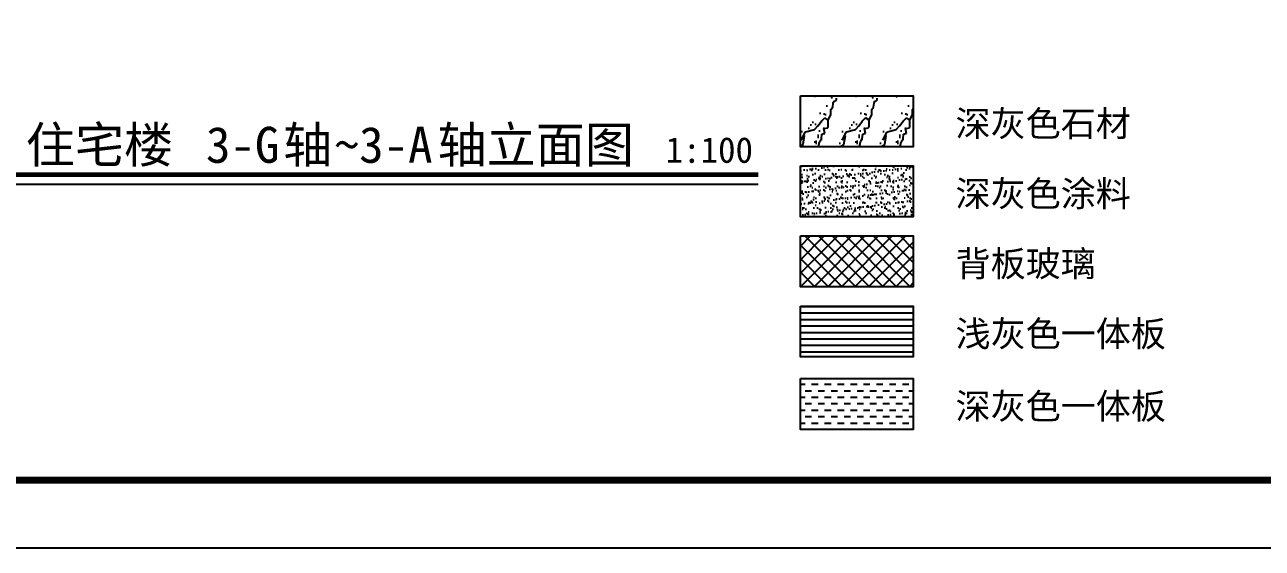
# Model space of a CAD drawing. Extents: x 646072 to 1012572, y -46617 to 16093.
# Drawn here: x 885867 to 904048, y -46567 to -38876 of the extents above; entities that cross this region are included whole.
import ezdxf

# ---------------------------------------------------------------- set-up
doc = ezdxf.new("R2010")
doc.units = 0
doc.header["$LTSCALE"] = 1000
doc.header["$MEASUREMENT"] = 0
doc.linetypes.add('DASH', pattern=[0.35, 0.25, -0.1])
doc.layers.get('Defpoints').update_dxf_attribs({"color": 4, "linetype": 'DASH'})
for name, color, linetype in [('3#楼-HZS$0$3#楼-HZS$0$A-ANNO-SYMB', 3, 'Continuous'), ('3#楼-HZS$0$3#楼-HZS$0$填充-浅灰色涂料', 115, 'Continuous'), ('3#楼-HZS$0$3#楼-HZS$0$填充-深灰色涂料', 11, 'Continuous'), ('3#楼-HZS$0$3#楼-HZS$0$填充-真石漆', 145, 'Continuous'), ('3#楼-HZS$0$3#楼-HZS$0$填充-背板玻璃', 151, 'Continuous'), ('3#楼-HZS$0$3#楼-HZS$0$深灰色涂料', 151, 'Continuous'), ('A-ANNO-TEXT', 3, 'Continuous'), ('A1-无手签$0$A-ANNO-TTLB', 7, 'Continuous')]:
    doc.layers.add(name, color=color, linetype=linetype)
doc.styles.add('3#楼-HZS$0$3#楼-HZS$0$Standard', font='')
doc.styles.get('3#楼-HZS$0$3#楼-HZS$0$Standard').set_extended_font_data('SimSun')

msp = doc.modelspace()

# ---------------------------------------------------------------- hatches: boundary and pattern name
at = {"layer": '3#楼-HZS$0$3#楼-HZS$0$填充-浅灰色涂料'}
h = msp.add_hatch(dxfattribs=at)
h.set_pattern_fill('LINE', color=256, scale=100)
h.set_pattern_definition([(0, (361170.01, -129119.76), (0, 95.25), [])])
h.paths.add_polyline_path([(897262.7, -43008), (898921.7, -43008), (898921.7, -43754.8), (897262.7, -43754.8)])
at = {"layer": '3#楼-HZS$0$3#楼-HZS$0$填充-深灰色涂料'}
h = msp.add_hatch(dxfattribs=at)
h.set_pattern_fill('DASH', color=11, scale=100)
h.set_pattern_definition([(0, (361170.01, -129119.76), (95.25, 95.25), [95.25, -95.25])])
h.paths.add_polyline_path([(897262.7, -44072.8), (898921.7, -44072.8), (898921.7, -44819.7), (897262.7, -44819.7)])
at = {"layer": '3#楼-HZS$0$3#楼-HZS$0$填充-真石漆'}
h = msp.add_hatch(dxfattribs=at)
h.set_pattern_fill('大理石', color=256, scale=200)
h.set_pattern_definition([(41.98721, (802969.92, 124823.05), (1199.99998, 900.00002), [19.2195, -4016.8677]), (68.19859, (802684.21, 124793.05), (600, 1800), [69.2378, -4777.4105]), (60.945396, (802669.92, 124758.76), (599.99996, 900.000026), [29.416, -6147.9618]), (90, (802684.2, 124784.5), (600, -4e-14), [8.5714, -891.4285]), (71.56505, (802964.2, 124805.9), (1e-06, 900), [18.0702, -1879.2964]), (171.469234, (802964.21, 124805.905), (-600, 6e-06), [28.891, -6038.2332]), (79.2157, (802924.21, 124750.19), (600.000003, 3600), [61.0787, -6352.1886]), (62.132996, (802472.778, 125024.476), (2399.9999708, 4500.0000176), [140.5891, -29383.1298]), (0, (802481.4, 125156.4), (0, 900), [0, -600]), (64.983107, (802869.92, 125320.19), (1200.000003, 2699.999998), [94.5883, -9837.1788]), (81.43911, (803101.35, 124964.476), (1199.999998, 8099.999949), [134.354, -28080.0036]), (82.874984, (802769.92, 125045.905), (599.999964, 4500.0000045), [69.105, -14442.9588]), (76.75948, (802709.92, 124857.333), (600.000006, 2699.999998), [149.6936, -15568.1304]), (0, (802616.4, 124857.8), (0, 900), [0, -600]), (0, (802626, 124848.1), (0, 900), [0, -600]), (0, (802693.5, 124896.3), (0, 900), [0, -600]), (0, (802674.2, 125002.3), (0, 900), [0, -600]), (59.036243, (802744.206, 125003.05), (599.999952, 900.000026), [49.9796, -10445.7336]), (0, (802769.9, 125044.2), (0, 900), [0, -600]), (0, (802693.5, 125011.9), (0, 900), [0, -600]), (0, (802722.4, 125069.7), (0, 900), [0, -600]), (0, (802693.5, 124983), (0, 900), [0, -600]), (50.19443, (803041.35, 124921.62), (600, 900), [22.315, -4663.8348]), (90, (803041.35, 124895.9), (600, -4e-14), [25.7143, -874.2857]), (43.66778, (803009.92, 124865.905), (1800.000001, 1799.999996), [43.4483, -9080.6952]), (90, (803009.9, 124857.33), (600, -4e-14), [8.5714, -891.4285]), (39.80557, (802984.21, 124835.905), (1199.99997, 900.000035), [33.4725, -6995.7522]), (0, (802896, 124896.3), (0, 900), [0, -600]), (0, (803042.7, 124923.5), (0, 900), [0, -600]), (0, (803042.7, 124923.5), (0, 900), [0, -600]), (29.357753, (803055.635, 124938.76), (1799.999996, 900.000005), [52.4502, -5454.8177]), (0, (803040.6, 124983), (0, 900), [0, -600]), (146.30993, (802869.92, 125320.19), (-1200.000007, 899.999984), [61.8094, -6428.1828]), (8.130102, (802804.206, 125200.19), (5999.999958, 899.999995), [60.6091, -12667.3128]), (47.862405, (802669.92, 125183.048), (2400.000001, 2699.9999975), [80.9132, -16910.8494]), (14.620874, (802538.492, 125148.76), (3599.99999, 900.0000375), [135.827, -14126.01]), (0, (802587.5, 125204.6), (0, 900), [0, -600]), (18.43495, (802778.49, 125114.48), (2400, 899.999997), [27.1052, -5664.9945]), (16.69924, (802804.2, 125123.05), (599.99999, 5e-05), [14.9147, -3117.1772]), (101.093723, (802818.492, 125127.333), (-1200.0000105, 6299.999941), [74.2445, -15517.0992]), (0, (802741.7, 125166.1), (0, 900), [0, -600]), (0, (802803.9, 125201.9), (0, 900), [0, -600]), (0, (802722.4, 125098.6), (0, 900), [0, -600]), (0, (802645.3, 125291.3), (0, 900), [0, -600]), (0, (802616.4, 125252.8), (0, 900), [0, -600]), (44.144903, (802769.92, 125307.333), (1800.000003, 1800), [67.6878, -14146.7412]), (54.582945, (802724.206, 125243.048), (600.0000017, 899.9999965), [78.8825, -16486.4424]), (0, (802770.7, 125307.9), (0, 900), [0, -600]), (0, (802683.9, 125262.4), (0, 900), [0, -600]), (0, (802770.7, 125307.9), (0, 900), [0, -600]), (0, (802724.3, 125241.65), (0, 900), [0, -600]), (75.06858, (802864.21, 125208.76), (600, 2700), [22.1774, -4635.075]), (90, (802869.9, 125230.2), (600, -4e-14), [90, -810]), (50.19443, (802975.63, 125607.33), (600, 900), [22.315, -4663.8348]), (0, (802809.2, 125416.6), (0, 900), [0, -600]), (0, (802828.5, 125406.9), (0, 900), [0, -600]), (0, (802751.4, 125426.2), (0, 900), [0, -600]), (0, (802847.8, 125532.2), (0, 900), [0, -600]), (53.130102, (802909.92, 125478.76), (600, 900), [42.8571, -8957.1426]), (90, (802909.9, 125405.9), (600, -4e-14), [72.8571, -827.1428]), (0, (802910, 125407.35), (0, 900), [0, -600]), (23.19859, (802955.63, 125598.76), (1800, 900), [21.7594, -4547.7045]), (66.03751, (802949.92, 125585.9), (600, 1800), [14.0698, -2940.5875]), (66.03751, (802944.2, 125573.05), (600, 1800), [14.0698, -2940.5875]), (81.869898, (802935.635, 125513.048), (600.000003, 4500), [60.6091, -12667.3128]), (90, (802989.9, 125624.5), (600, -4e-14), [21.4286, -878.5714]), (0, (802924, 125654.5), (0, 900), [0, -600])])
h.paths.add_polyline_path([(897262.7, -39920.4), (898921.7, -39920.4), (898921.7, -40667.2), (897262.7, -40667.2)])
at = {"layer": '3#楼-HZS$0$3#楼-HZS$0$填充-背板玻璃'}
h = msp.add_hatch(dxfattribs=at)
h.set_pattern_fill('多孔材料', color=256, scale=50)
h.set_pattern_definition([(45, (361270.01, -129119.76), (-100.0001, 100.0001), []), (135, (361270.01, -129119.76), (-100.0001, -100.0001), [])])
h.paths.add_polyline_path([(897262.7, -41978.8), (898921.7, -41978.8), (898921.7, -42725.6), (897262.7, -42725.6)])
at = {"layer": '3#楼-HZS$0$3#楼-HZS$0$深灰色涂料'}
h = msp.add_hatch(dxfattribs=at)
h.set_pattern_fill('AR-SAND', color=256, scale=50)
h.set_pattern_definition([(37.5, (603493.98, 123684.16), (-4.000078, 122.35331), [0, -96.52, 0, -107.95, 0, -103.1875]), (7.5, (603493.98, 123684.16), (112.38082, 179.206275), [0, -52.07, 0, -86.995, 0, -33.3375]), (327.5, (603415.88, 123684.16), (197.748093, 0.359296), [0, -31.75, 0, -114.3, 0, -149.225]), (317.5, (603415.88, 123684.16), (190.88911, 55.73233), [0, -15.875, 0, -74.93, 0, -85.725])])
h.paths.add_polyline_path([(897262.7, -40949.6), (898921.7, -40949.6), (898921.7, -41696.4), (897262.7, -41696.4)])

# ---------------------------------------------------------------- linework, layer by layer
at = {"layer": '3#楼-HZS$0$3#楼-HZS$0$A-ANNO-SYMB', "const_width": 70}
msp.add_lwpolyline([(885127.2, -41079.2), (896643.8, -41079.2)], dxfattribs=at)
at = {"layer": '3#楼-HZS$0$3#楼-HZS$0$A-ANNO-SYMB'}
msp.add_lwpolyline([(885127.2, -41219.2), (896643.8, -41219.2)], dxfattribs=at)
at = {"layer": '3#楼-HZS$0$3#楼-HZS$0$填充-浅灰色涂料', "color": 115}
msp.add_lwpolyline([(897262.7, -43008), (898921.7, -43008), (898921.7, -43754.8), (897262.7, -43754.8)], close=True, dxfattribs=at)
at = {"layer": '3#楼-HZS$0$3#楼-HZS$0$填充-深灰色涂料', "color": 11}
msp.add_lwpolyline([(897262.7, -44072.8), (898921.7, -44072.8), (898921.7, -44819.7), (897262.7, -44819.7)], close=True, dxfattribs=at)
at = {"layer": '3#楼-HZS$0$3#楼-HZS$0$填充-背板玻璃', "color": 151}
for points in [[(897262.7, -39920.4), (898921.7, -39920.4), (898921.7, -40667.2), (897262.7, -40667.2)], [(897262.7, -40949.6), (898921.7, -40949.6), (898921.7, -41696.4), (897262.7, -41696.4)], [(897262.7, -41978.8), (898921.7, -41978.8), (898921.7, -42725.6), (897262.7, -42725.6)]]:
    msp.add_lwpolyline(points, close=True, dxfattribs=at)
at = {"layer": 'A1-无手签$0$A-ANNO-TTLB'}
msp.add_lwpolyline([(834322, -46566.5), (834322, 12833.5), (918422, 12833.5), (918422, -46566.5)], close=True, dxfattribs=at)
at = {"layer": 'A1-无手签$0$A-ANNO-TTLB', "const_width": 100}
msp.add_lwpolyline([(836822, -45566.5), (917422, -45566.5), (917422, 11833.5), (836822, 11833.5)], close=True, dxfattribs=at)
at = {"layer": 'Defpoints'}
msp.add_lwpolyline([(910922, 11833.5), (873860.2, 11833.5), (873860.2, -45566.5), (910922, -45566.5)], close=True, dxfattribs=at)

# ---------------------------------------------------------------- texts
at = {"style": '3#楼-HZS$0$3#楼-HZS$0$Standard'}
for s, p in [('深灰色石材', (899541.9, -40516)), ('深灰色涂料', (899541.9, -41545.2)), ('背板玻璃', (899541.9, -42574.4)), ('浅灰色一体板', (899541.9, -43603.6)), ('深灰色一体板', (899541.9, -44668.4))]:
    msp.add_text(s, height=377.64, dxfattribs=at).set_placement(p)
at = {"layer": 'A-ANNO-TEXT', "color": 7, "style": '3#楼-HZS$0$3#楼-HZS$0$Standard'}
for s, height, p in [('住宅楼', 528.69, (885883.3, -40904.2, 0)), ('轴', 528.7, (889663.9, -40904.2, 0)), ('轴立面图', 528.69, (891932.2, -40904.2, 0)), ('3-G', 528.69, (888529.7, -40904.2, 0)), ('~3-A', 528.69, (890420, -40904.2, 0)), ('1:100', 377.64, (895282.2, -40904.2, 0))]:
    msp.add_text(s, height=height, dxfattribs=at).set_placement(p)

doc.saveas('drawing.dxf')
